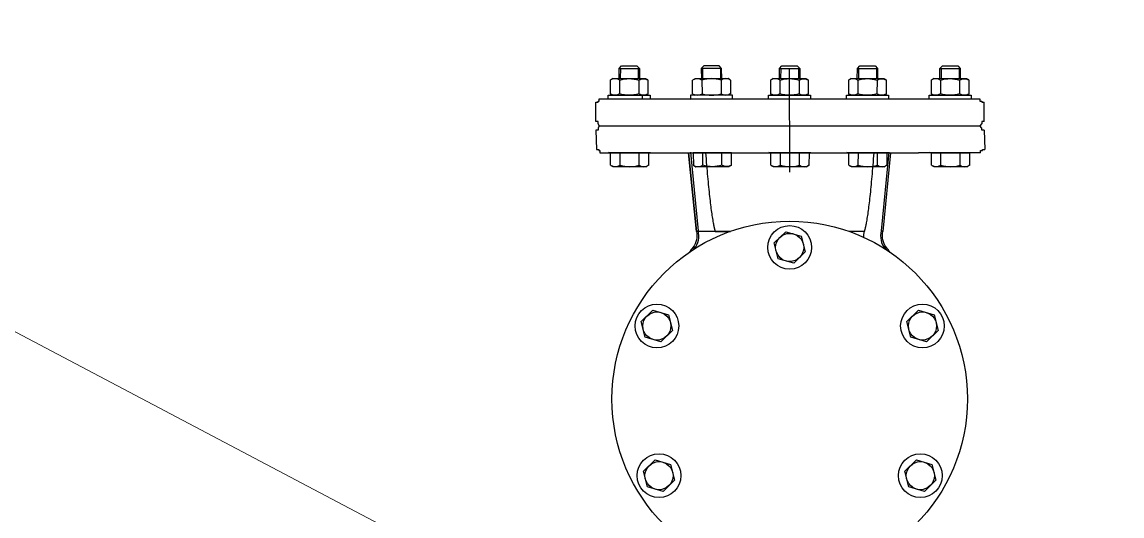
# Model space of a CAD drawing. Header units: millimetres. Extents: x -294625 to 2136527, y -251383 to 128331.
# Drawn here: x 1134692 to 1135276, y -216602 to -216341 of the extents above; entities that cross this region are included whole.
import ezdxf

# ---------------------------------------------------------------- set-up
doc = ezdxf.new("R2010")
doc.units = ezdxf.units.MM
doc.layers.add('H-N-FITTING-35', color=2, linetype='Continuous')
doc.layers.add('N3-NOTE', color=11, linetype='Continuous', lineweight=13)

# ---------------------------------------------------------------- blocks, each defined once
blk = doc.blocks.new('NUT')
at = {"linetype": 'Continuous'}
for p, q in [((-14.7, 12.08), (-13.1, 13)), ((-7.51, 1.11), (-7.51, 11.89)), ((7.51, 1.11), (7.51, 11.89)), ((14.7, 12.08), (13.1, 13)), ((-14.7, 0.92), (-13.1, 0)), ((14.7, 0.92), (13.1, 0))]:
    blk.add_line(p, q, dxfattribs=at)
blk.add_lwpolyline([(-16.5, 16), (-16.5, 13), (16.5, 13), (16.5, 16)], close=True)
for points in [[(-15, 1.11), (-15, 11.89)], [(-13.1, 13), (13.1, 13)], [(15, 11.89), (15, 1.11)], [(-13.1, 0), (13.1, 0)], [(13.1, 0), (-13.1, 0)]]:
    blk.add_lwpolyline(points, dxfattribs=at)
for centre, radius, start, end in [((-11.25, 6.1), 6.9, 57.08669, 122.91331), ((0, -13), 26, 73.22135, 106.77865), ((11.25, 6.1), 6.9, 57.08669, 122.91331), ((-11.25, 6.9), 6.9, 237.08669, 302.91331), ((0, 26), 26, 253.22135, 286.77865), ((11.25, 6.9), 6.9, 237.08669, 302.91331)]:
    blk.add_arc(centre, radius, start, end, dxfattribs=at)

msp = doc.modelspace()

# ---------------------------------------------------------------- linework, layer by layer
at = {"layer": 'H-N-FITTING-35', "ltscale": 1000}
for p, q in [((1135099.55, -216420.25, 1.43), (1135099.38, -216365.4, 1.43)), ((1135021.19, -216379.95, 1.43), (1135021.19, -216381.43, 1.43)), ((1135025.69, -216409.94, 1.43), (1135003.46, -216409.88, 1.43)), ((1135009.5, -216416.56, 1.43), (1135009.52, -216409.9, 1.43)), ((1135019.61, -216416.59, 1.43), (1135019.63, -216409.92, 1.43)), ((1135045.84, -216409.9, 0.55), (1135049.97, -216451.62, 0.55)), ((1135049.97, -216451.62, 0.55), (1135045.84, -216409.9, 0.55)), ((1135046.8, -216409.66, 0.55), (1135050.93, -216451.38, 0.55)), ((1135047.34, -216409.94, 1.43), (1135069.57, -216409.89, 1.43)), ((1135053.42, -216416.59, 1.43), (1135053.4, -216409.93, 1.43)), ((1135063.53, -216416.57, 1.43), (1135063.51, -216409.9, 1.43)), ((1135110.69, -216409.94, 1.43), (1135088.47, -216409.88, 1.43)), ((1135094.51, -216416.56, 1.43), (1135094.52, -216409.9, 1.43)), ((1135104.62, -216416.59, 1.43), (1135104.63, -216409.92, 1.43)), ((1135152.01, -216409.94, 1.43), (1135129.78, -216409.88, 1.43)), ((1135135.82, -216416.56, 1.43), (1135135.84, -216409.9, 1.43)), ((1135145.93, -216416.59, 1.43), (1135145.95, -216409.92, 1.43)), ((1135152.08, -216409.66, 0.55), (1135147.95, -216451.38, 0.55)), ((1135148.91, -216451.62, 0.55), (1135153.04, -216409.9, 0.55)), ((1135195.81, -216409.94, 1.43), (1135173.59, -216409.88, 1.43)), ((1135179.63, -216416.56, 1.43), (1135179.65, -216409.9, 1.43)), ((1135189.74, -216416.59, 1.43), (1135189.76, -216409.92, 1.43)), ((1135004.66, -216416.67, 1.43), (1135005.73, -216417.3, 1.43)), ((1135023.38, -216417.34, 1.43), (1135005.73, -216417.3, 1.43)), ((1135005.73, -216417.3, 1.43), (1135023.38, -216417.34, 1.43)), ((1135024.46, -216416.72, 1.43), (1135023.38, -216417.34, 1.43)), ((1135048.57, -216416.73, 1.43), (1135049.65, -216417.35, 1.43)), ((1135049.65, -216417.35, 1.43), (1135067.3, -216417.3, 1.43)), ((1135067.3, -216417.3, 1.43), (1135049.65, -216417.35, 1.43)), ((1135068.37, -216416.68, 1.43), (1135067.3, -216417.3, 1.43)), ((1135089.66, -216416.67, 1.43), (1135090.74, -216417.3, 1.43)), ((1135108.38, -216417.34, 1.43), (1135090.74, -216417.3, 1.43)), ((1135090.74, -216417.3, 1.43), (1135108.38, -216417.34, 1.43)), ((1135109.46, -216416.72, 1.43), (1135108.38, -216417.34, 1.43)), ((1135130.98, -216416.67, 1.43), (1135132.05, -216417.3, 1.43)), ((1135149.7, -216417.34, 1.43), (1135132.05, -216417.3, 1.43)), ((1135132.05, -216417.3, 1.43), (1135149.7, -216417.34, 1.43)), ((1135150.78, -216416.72, 1.43), (1135149.7, -216417.34, 1.43)), ((1135174.78, -216416.67, 1.43), (1135175.86, -216417.3, 1.43)), ((1135193.51, -216417.34, 1.43), (1135175.86, -216417.3, 1.43)), ((1135175.86, -216417.3, 1.43), (1135193.51, -216417.34, 1.43)), ((1135194.58, -216416.72, 1.43), (1135193.51, -216417.34, 1.43)), ((1135049.97, -216451.62, 0.55), (1135050.93, -216451.38, 0.55)), ((1135067.99, -216451.62, 0.55), (1135049.97, -216451.62, 0.55)), ((1135059.91, -216451.62, 0.55), (1135067.99, -216451.62, 0.55)), ((1135091.16, -216457.76, 3.86), (1135097.33, -216451.76, 3.86)), ((1135097.33, -216451.76, 3.86), (1135105.61, -216454.1, 3.86)), ((1135138.97, -216451.62, 0.55), (1135130.9, -216451.62, 0.55)), ((1135148.91, -216451.62, 0.55), (1135147.95, -216451.38, 0.55)), ((1135093.28, -216466.1, 3.86), (1135091.16, -216457.76, 3.86)), ((1135105.61, -216454.1, 3.86), (1135107.72, -216462.44, 3.86)), ((1135050.05, -216460.2, 0.55), (1135048.11, -216460.2, 0.55)), ((1135048.11, -216460.2, 0.55), (1135048.89, -216460.82, 0.55)), ((1135107.72, -216462.44, 3.86), (1135101.56, -216468.44, 3.86)), ((1135150.77, -216460.2, 0.55), (1135149.99, -216460.82, 0.55)), ((1135101.56, -216468.44, 3.86), (1135093.28, -216466.1, 3.86)), ((1135020.76, -216499.41, 0.55), (1135026.93, -216493.41, 0.55)), ((1135026.93, -216493.41, 0.55), (1135035.21, -216495.75, 0.55)), ((1135161.56, -216499.41, 0.55), (1135167.72, -216493.41, 0.55)), ((1135167.72, -216493.41, 0.55), (1135176.01, -216495.75, 0.55)), ((1135022.88, -216507.75, 0.55), (1135020.76, -216499.41, 0.55)), ((1135035.21, -216495.75, 0.55), (1135037.32, -216504.09, 0.55)), ((1135163.67, -216507.75, 0.55), (1135161.56, -216499.41, 0.55)), ((1135176.01, -216495.75, 0.55), (1135178.12, -216504.09, 0.55)), ((1135037.32, -216504.09, 0.55), (1135031.16, -216510.09, 0.55)), ((1135178.12, -216504.09, 0.55), (1135171.96, -216510.09, 0.55)), ((1135031.16, -216510.09, 0.55), (1135022.88, -216507.75, 0.55)), ((1135171.96, -216510.09, 0.55), (1135163.67, -216507.75, 0.55)), ((1135021.89, -216578.74, 0.55), (1135028.05, -216572.74, 0.55)), ((1135028.05, -216572.74, 0.55), (1135036.33, -216575.08, 0.55)), ((1135036.33, -216575.08, 0.55), (1135038.45, -216583.42, 0.55)), ((1135160.43, -216578.74, 0.55), (1135166.6, -216572.74, 0.55)), ((1135166.6, -216572.74, 0.55), (1135174.88, -216575.08, 0.55)), ((1135174.88, -216575.08, 0.55), (1135176.99, -216583.42, 0.55)), ((1135024, -216587.08, 0.55), (1135021.89, -216578.74, 0.55)), ((1135162.55, -216587.08, 0.55), (1135160.43, -216578.74, 0.55)), ((1135032.28, -216589.42, 0.55), (1135024, -216587.08, 0.55)), ((1135038.45, -216583.42, 0.55), (1135032.28, -216589.42, 0.55)), ((1135170.83, -216589.42, 0.55), (1135162.55, -216587.08, 0.55)), ((1135176.99, -216583.42, 0.55), (1135170.83, -216589.42, 0.55))]:
    msp.add_line(p, q, dxfattribs=at)
at = {"layer": 'H-N-FITTING-35', "ltscale": 1000, "elevation": 1.43}
for points in [[(1135008.97, -216370.64), (1135008.99, -216365.25), (1135010.34, -216363.91), (1135018.42, -216363.93), (1135019.76, -216365.28), (1135019.75, -216370.67)], [(1135063.38, -216370.64), (1135063.37, -216365.26), (1135062.02, -216363.91), (1135053.93, -216363.93), (1135052.59, -216365.28), (1135052.6, -216370.67)], [(1135093.98, -216370.64), (1135093.99, -216365.25), (1135095.34, -216363.91), (1135103.42, -216363.93), (1135104.77, -216365.28), (1135104.75, -216370.67)], [(1135135.29, -216370.64), (1135135.31, -216365.25), (1135136.66, -216363.91), (1135144.74, -216363.93), (1135146.08, -216365.28), (1135146.07, -216370.67)], [(1135179.1, -216370.64), (1135179.11, -216365.25), (1135180.46, -216363.91), (1135188.54, -216363.93), (1135189.89, -216365.28), (1135189.88, -216370.67)]]:
    msp.add_lwpolyline(points, close=True, dxfattribs=at)
at = {"layer": 'H-N-FITTING-35', "ltscale": 1000}
for points, elevation in [([(1135008.99, -216365.25), (1135019.76, -216365.28)], 1.43), ([(1135009.66, -216365.25), (1135009.65, -216370.64)], 1.43), ([(1135019.09, -216365.28), (1135019.07, -216370.67)], 1.43), ([(1135063.37, -216365.26), (1135052.59, -216365.28)], 1.43), ([(1135053.26, -216365.28), (1135053.28, -216370.67)], 1.43), ([(1135062.69, -216365.26), (1135062.71, -216370.65)], 1.43), ([(1135093.99, -216365.25), (1135104.77, -216365.28)], 1.43), ([(1135094.66, -216365.25), (1135094.65, -216370.64)], 1.43), ([(1135104.09, -216365.28), (1135104.08, -216370.67)], 1.43), ([(1135135.31, -216365.25), (1135146.08, -216365.28)], 1.43), ([(1135135.98, -216365.25), (1135135.97, -216370.64)], 1.43), ([(1135145.41, -216365.28), (1135145.4, -216370.67)], 1.43), ([(1135179.11, -216365.25), (1135189.89, -216365.28)], 1.43), ([(1135179.79, -216365.25), (1135179.77, -216370.64)], 1.43), ([(1135189.22, -216365.28), (1135189.2, -216370.67)], 1.43), ([(1134996.75, -216393.32), (1134996.75, -216383.18)], 0.82), ([(1134996.75, -216393.32), (1134996.75, -216383.18)], 0.82), ([(1134996.75, -216393.32), (1134996.75, -216383.18)], 0.82), ([(1134996.75, -216383.18), (1134996.75, -216383.18)], 0.82), ([(1134996.75, -216383.18), (1134997.92, -216383.18)], 0.82), ([(1134997.92, -216383.18), (1134997.92, -216382.59)], 0.82), ([(1134997.92, -216382.59), (1134997.92, -216382.59)], 0.82), ([(1134997.92, -216382.59), (1134997.92, -216382.59)], 0.82), ([(1134997.92, -216382.59), (1134997.92, -216382.59)], 0.82), ([(1134997.92, -216382.59), (1134998.5, -216382.59)], 0.82), ([(1134998.5, -216382.59), (1134998.5, -216381.42)], 0.82), ([(1134998.5, -216381.42), (1134998.5, -216381.42)], 0.82), ([(1134998.5, -216381.42), (1135033, -216381.42)], 0.82), ([(1134998.5, -216381.42), (1135200.2, -216381.42)], 0.82), ([(1135200.2, -216381.42), (1135200.2, -216381.42)], 0.82), ([(1135200.2, -216381.42), (1135200.2, -216381.42)], 0.82), ([(1135200.2, -216381.42), (1135200.2, -216382.59)], 0.82), ([(1135200.2, -216382.59), (1135201.37, -216382.59)], 0.82), ([(1135201.37, -216382.59), (1135201.37, -216382.59)], 0.82), ([(1135201.37, -216382.59), (1135201.37, -216382.59)], 0.82), ([(1135201.37, -216382.59), (1135201.37, -216382.59)], 0.82), ([(1135201.37, -216382.59), (1135201.37, -216383.18)], 0.82), ([(1135201.37, -216383.18), (1135202.54, -216383.18)], 0.82), ([(1135202.54, -216393.32), (1135202.54, -216383.18)], 0.82), ([(1135202.54, -216393.32), (1135202.54, -216383.18)], 0.82), ([(1135202.54, -216393.32), (1135202.54, -216383.18)], 0.82), ([(1134996.75, -216393.32), (1134996.75, -216392.74)], 0.82), ([(1134997.92, -216393.32), (1134996.75, -216393.32)], 0.82), ([(1134996.75, -216393.32), (1134996.75, -216393.32)], 0.82), ([(1134997.92, -216394.49), (1134997.92, -216393.32)], 0.82), ([(1134997.92, -216393.32), (1134997.92, -216393.32)], 0.82), ([(1134998.5, -216395.66), (1134997.92, -216394.49)], 0.82), ([(1134997.92, -216394.49), (1134997.92, -216394.49)], 0.82), ([(1134997.92, -216394.49), (1134997.92, -216394.49)], 0.82), ([(1135201.37, -216394.49), (1135200.2, -216395.66)], 0.82), ([(1135202.54, -216393.32), (1135201.37, -216393.32)], 0.82), ([(1135201.37, -216393.32), (1135201.37, -216394.49)], 0.82), ([(1135201.37, -216394.49), (1135201.37, -216394.49)], 0.82), ([(1135201.37, -216394.49), (1135201.37, -216394.49)], 0.82), ([(1135201.37, -216394.49), (1135201.37, -216394.49)], 0.82), ([(1135202.54, -216393.32), (1135202.54, -216393.32)], 0.82), ([(1135202.54, -216393.32), (1135202.54, -216393.32)], 0.82), ([(1134996.75, -216398), (1134997.08, -216408.16)], 0.82), ([(1134996.75, -216398), (1134997.08, -216408.16)], 0.82), ([(1134996.75, -216398), (1134997.08, -216408.16)], 0.82), ([(1134997.92, -216398), (1134996.75, -216398)], 0.82), ([(1134996.75, -216398), (1134996.75, -216398)], 0.82), ([(1134996.75, -216398), (1134996.75, -216398.58)], 0.82), ([(1134998.5, -216395.66), (1134997.92, -216396.83)], 0.82), ([(1134997.92, -216396.83), (1134997.92, -216396.83)], 0.82), ([(1134997.92, -216396.83), (1134997.92, -216396.83)], 0.82), ([(1134997.92, -216396.83), (1134997.92, -216398)], 0.82), ([(1134997.92, -216398), (1134997.92, -216398)], 0.82), ([(1134998.5, -216395.66), (1134998.5, -216395.66)], 0.82), ([(1134998.5, -216395.66), (1134998.5, -216395.66)], 0.82), ([(1134998.5, -216395.66), (1135200.2, -216395.66)], 0.82), ([(1134998.5, -216395.66), (1135200.2, -216395.66)], 0.82), ([(1134998.5, -216395.66), (1135200.2, -216395.66)], 0.82), ([(1134998.5, -216395.66), (1134998.5, -216395.66)], 0.82), ([(1134998.5, -216395.66), (1134998.5, -216395.66)], 0.82), ([(1134998.5, -216395.66), (1135200.2, -216395.66)], 0.82), ([(1134998.5, -216395.66), (1135200.2, -216395.66)], 0.82), ([(1134998.5, -216395.66), (1135200.2, -216395.66)], 0.82), ([(1135200.2, -216395.66), (1135200.2, -216395.66)], 0.82), ([(1135201.37, -216396.83), (1135200.2, -216395.66)], 0.82), ([(1135200.2, -216395.66), (1135200.2, -216395.66)], 0.82), ([(1135201.37, -216398), (1135201.37, -216396.83)], 0.82), ([(1135201.37, -216396.83), (1135201.37, -216396.83)], 0.82), ([(1135201.37, -216396.83), (1135201.37, -216396.83)], 0.82), ([(1135201.37, -216396.83), (1135201.37, -216396.83)], 0.82), ([(1135202.54, -216398), (1135201.37, -216398)], 0.82), ([(1135202.54, -216398), (1135202.87, -216408.16)], 0.82), ([(1135202.54, -216398), (1135202.87, -216408.16)], 0.82), ([(1135202.54, -216398), (1135202.87, -216408.16)], 0.82), ([(1135202.54, -216398), (1135202.54, -216398)], 0.82), ([(1135202.54, -216398), (1135202.54, -216398)], 0.82), ([(1134997.08, -216408.16), (1134997.08, -216408.16)], 0.82), ([(1134997.08, -216408.16), (1134998.25, -216408.16)], 0.82), ([(1134998.25, -216408.16), (1134998.25, -216408.74)], 0.82), ([(1134998.25, -216408.74), (1134998.25, -216408.74)], 0.82), ([(1134998.25, -216408.74), (1134998.25, -216408.74)], 0.82), ([(1134998.25, -216408.74), (1134998.25, -216408.74)], 0.82), ([(1134998.25, -216408.74), (1134998.84, -216408.74)], 0.82), ([(1134998.84, -216408.74), (1134998.84, -216409.91)], 0.82), ([(1134998.84, -216409.91), (1134998.84, -216409.91)], 0.82), ([(1134998.84, -216409.91), (1135033.33, -216409.91)], 0.82), ([(1134998.84, -216409.91), (1135033.33, -216409.91)], 0.82), ([(1134998.84, -216409.91), (1135167.8, -216409.91)], 0.82), ([(1135004.45, -216416.55), (1135004.47, -216409.89)], 1.43), ([(1135004.47, -216409.89), (1135024.67, -216409.94)], 1.43), ([(1135024.67, -216409.94), (1135024.66, -216416.6)], 1.43), ([(1135068.56, -216409.89), (1135048.35, -216409.94)], 1.43), ([(1135048.35, -216409.94), (1135048.37, -216416.6)], 1.43), ([(1135068.57, -216416.55), (1135068.56, -216409.89)], 1.43), ([(1135089.46, -216416.55), (1135089.48, -216409.89)], 1.43), ([(1135089.48, -216409.89), (1135109.68, -216409.94)], 1.43), ([(1135109.68, -216409.94), (1135109.66, -216416.6)], 1.43), ([(1135130.78, -216416.55), (1135130.79, -216409.89)], 1.43), ([(1135130.79, -216409.89), (1135151, -216409.94)], 1.43), ([(1135151, -216409.94), (1135150.98, -216416.6)], 1.43), ([(1135200.54, -216409.91), (1135167.8, -216409.91)], 0.82), ([(1135200.54, -216409.91), (1135167.8, -216409.91)], 0.82), ([(1135200.54, -216409.91), (1135167.8, -216409.91)], 0.82), ([(1135174.58, -216416.55), (1135174.6, -216409.89)], 1.43), ([(1135174.6, -216409.89), (1135194.8, -216409.94)], 1.43), ([(1135194.8, -216409.94), (1135194.79, -216416.6)], 1.43), ([(1135200.54, -216409.91), (1135200.54, -216408.74)], 0.82), ([(1135200.54, -216408.74), (1135201.7, -216408.74)], 0.82), ([(1135200.54, -216409.91), (1135200.54, -216409.91)], 0.82), ([(1135200.54, -216409.91), (1135200.54, -216409.91)], 0.82), ([(1135201.7, -216408.74), (1135201.7, -216408.16)], 0.82), ([(1135201.7, -216408.16), (1135202.87, -216408.16)], 0.82), ([(1135201.7, -216408.74), (1135201.7, -216408.74)], 0.82), ([(1135201.7, -216408.74), (1135201.7, -216408.74)], 0.82), ([(1135201.7, -216408.74), (1135201.7, -216408.74)], 0.82)]:
    msp.add_lwpolyline(points, dxfattribs=dict(at, elevation=elevation))
for centre, radius in [((1135099.44, -216540.42, 0.55), 94.21), ((1135099.44, -216460.1, 3.86), 11.58), ((1135099.44, -216460.1, 3.86), 7.45), ((1135029.04, -216501.75, 0.55), 11.58), ((1135029.04, -216501.75, 0.55), 7.45), ((1135169.84, -216501.75, 0.55), 11.58), ((1135169.84, -216501.75, 0.55), 7.45), ((1135030.17, -216581.08, 0.55), 11.58), ((1135168.71, -216581.08, 0.55), 11.58), ((1135030.17, -216581.08, 0.55), 7.45), ((1135168.71, -216581.08, 0.55), 7.45)]:
    msp.add_circle(centre, radius, dxfattribs=at)
at = {"layer": 'H-N-FITTING-35', "ltscale": 1000, "extrusion": (0, 0, -1)}
for centre, radius, start, end in [((-1135040.35, -216454.03, -0.55), 9.92, 165.96376, 218.48467), ((-1135040.35, -216454.03, -0.55), 9.92, 165.96376, 218.48467), ((-1135158.53, -216454.03, -0.55), 9.92, 321.51533, 14.03624), ((-1135149.02, -216540.42, -0.55), 127.92, 38.35354, 38.48467), ((-1135049.86, -216540.42, -0.55), 127.92, 141.51533, 141.64646)]:
    msp.add_arc(centre, radius, start, end, dxfattribs=at)
at = {"layer": 'H-N-FITTING-35', "ltscale": 1000}
for centre, radius, start, end in [((1135040.35, -216454.03, 0.55), 10.91, 321.51533, 14.03624), ((1135158.53, -216454.03, 0.55), 10.91, 165.96376, 218.48467), ((1135149.02, -216540.42, 0.55), 128.91, 141.51533, 142.94578), ((1135149.02, -216540.42, 0.55), 128.91, 141.51533, 142.94792), ((1135049.86, -216540.42, 0.55), 128.91, 37.05208, 38.48467)]:
    msp.add_arc(centre, radius, start, end, dxfattribs=at)
for centre, major_axis, start_param, end_param in [((1135006.99, -216412.66, 1.43), (-3.28, -3.28), 0.208471, 1.357363), ((1135014.6, -216399.81, 1.43), (12.38, -12.38), -1.080722, -0.495036), ((1135022.14, -216412.69, 1.43), (-3.28, -3.28), 0.208471, 1.357363), ((1135091.99, -216412.66, 1.43), (-3.28, -3.28), 0.208471, 1.357363), ((1135099.6, -216399.81, 1.43), (12.38, -12.38), -1.080722, -0.495036), ((1135107.15, -216412.69, 1.43), (-3.28, -3.28), 0.208471, 1.357363), ((1135133.31, -216412.66, 1.43), (-3.28, -3.28), 0.208471, 1.357363), ((1135140.92, -216399.81, 1.43), (12.38, -12.38), -1.080722, -0.495036), ((1135148.47, -216412.69, 1.43), (-3.28, -3.28), 0.208471, 1.357363), ((1135177.12, -216412.66, 1.43), (-3.28, -3.28), 0.208471, 1.357363), ((1135184.73, -216399.81, 1.43), (12.38, -12.38), -1.080722, -0.495036), ((1135192.27, -216412.69, 1.43), (-3.28, -3.28), 0.208471, 1.357363)]:
    msp.add_ellipse(centre, major_axis=major_axis, ratio=1, start_param=start_param, end_param=end_param, dxfattribs=at)
at = {"layer": 'H-N-FITTING-35', "ltscale": 1000, "extrusion": (0, 0, -1)}
for centre, major_axis, start_param, end_param in [((1135050.88, -216412.7, 1.43), (-3.28, -3.28), -1.362436, -0.213545), ((1135058.43, -216399.81, 1.43), (12.38, -12.38), 0.489963, 1.075649), ((1135066.04, -216412.66, 1.43), (-3.28, -3.28), -1.362436, -0.213545)]:
    msp.add_ellipse(centre, major_axis=major_axis, ratio=1, start_param=start_param, end_param=end_param, dxfattribs=at)
at = {"layer": 'H-N-FITTING-35', "ltscale": 1000}
for points in [[(1135054.85, -216409.9, 0.55), (1135057.48, -216443.86, 0.55), (1135059.91, -216451.62, 0.55)], [(1135144.03, -216409.9, 0.55), (1135141.4, -216443.86, 0.55), (1135138.97, -216451.62, 0.55)]]:
    msp.add_rational_spline(points, [1, 1.00120837924, 1], degree=2, dxfattribs=at)
msp.add_open_spline([(1135138.97, -216451.62, 0.55), (1135138.91, -216451.82, 0.55), (1135138.85, -216452.02, 0.55), (1135138.73, -216452.53, 0.55), (1135138.68, -216452.84, 0.55), (1135138.61, -216453.44, 0.55), (1135138.6, -216453.74, 0.55), (1135138.6, -216454.26, 0.55), (1135138.61, -216454.51, 0.55), (1135138.63, -216454.76, 0.55)], degree=3, knots=[29.776403, 29.776403, 29.776403, 29.776403, 30.354651, 30.354651, 31.221778, 31.221778, 32.088904, 32.088904, 32.800462, 32.800462, 32.800462, 32.800462], dxfattribs=at)
at = {"layer": 'N3-NOTE'}
msp.add_line((1133818.25, -216045.45), (1136660.46, -217545.45), dxfattribs=at)

# ---------------------------------------------------------------- block references
at = {"layer": 'H-N-FITTING-35', "ltscale": 1000}
for p, xscale, yscale, zscale, rotation in [((1135014.36, -216370.65, 1.43), -0.673465792321652, 0.6734657923169867, 0.6734657923204821, 179.8578430375434), ((1135057.99, -216370.66, 1.43), 0.6734657923049968, 0.6734657923049968, 0.6734657923049968, 180.1485151826639), ((1135099.36, -216370.65, 1.43), -0.673465792321652, 0.6734657923169867, 0.6734657923204821, 179.8578430375434), ((1135140.68, -216370.65, 1.43), -0.673465792321652, 0.6734657923169867, 0.6734657923204821, 179.8578430375434), ((1135184.49, -216370.65, 1.43), -0.673465792321652, 0.6734657923169867, 0.6734657923204821, 179.8578430375434)]:
    msp.add_blockref('NUT', p, dxfattribs=dict(at, xscale=xscale, yscale=yscale, zscale=zscale, rotation=rotation))

doc.saveas('drawing.dxf')
